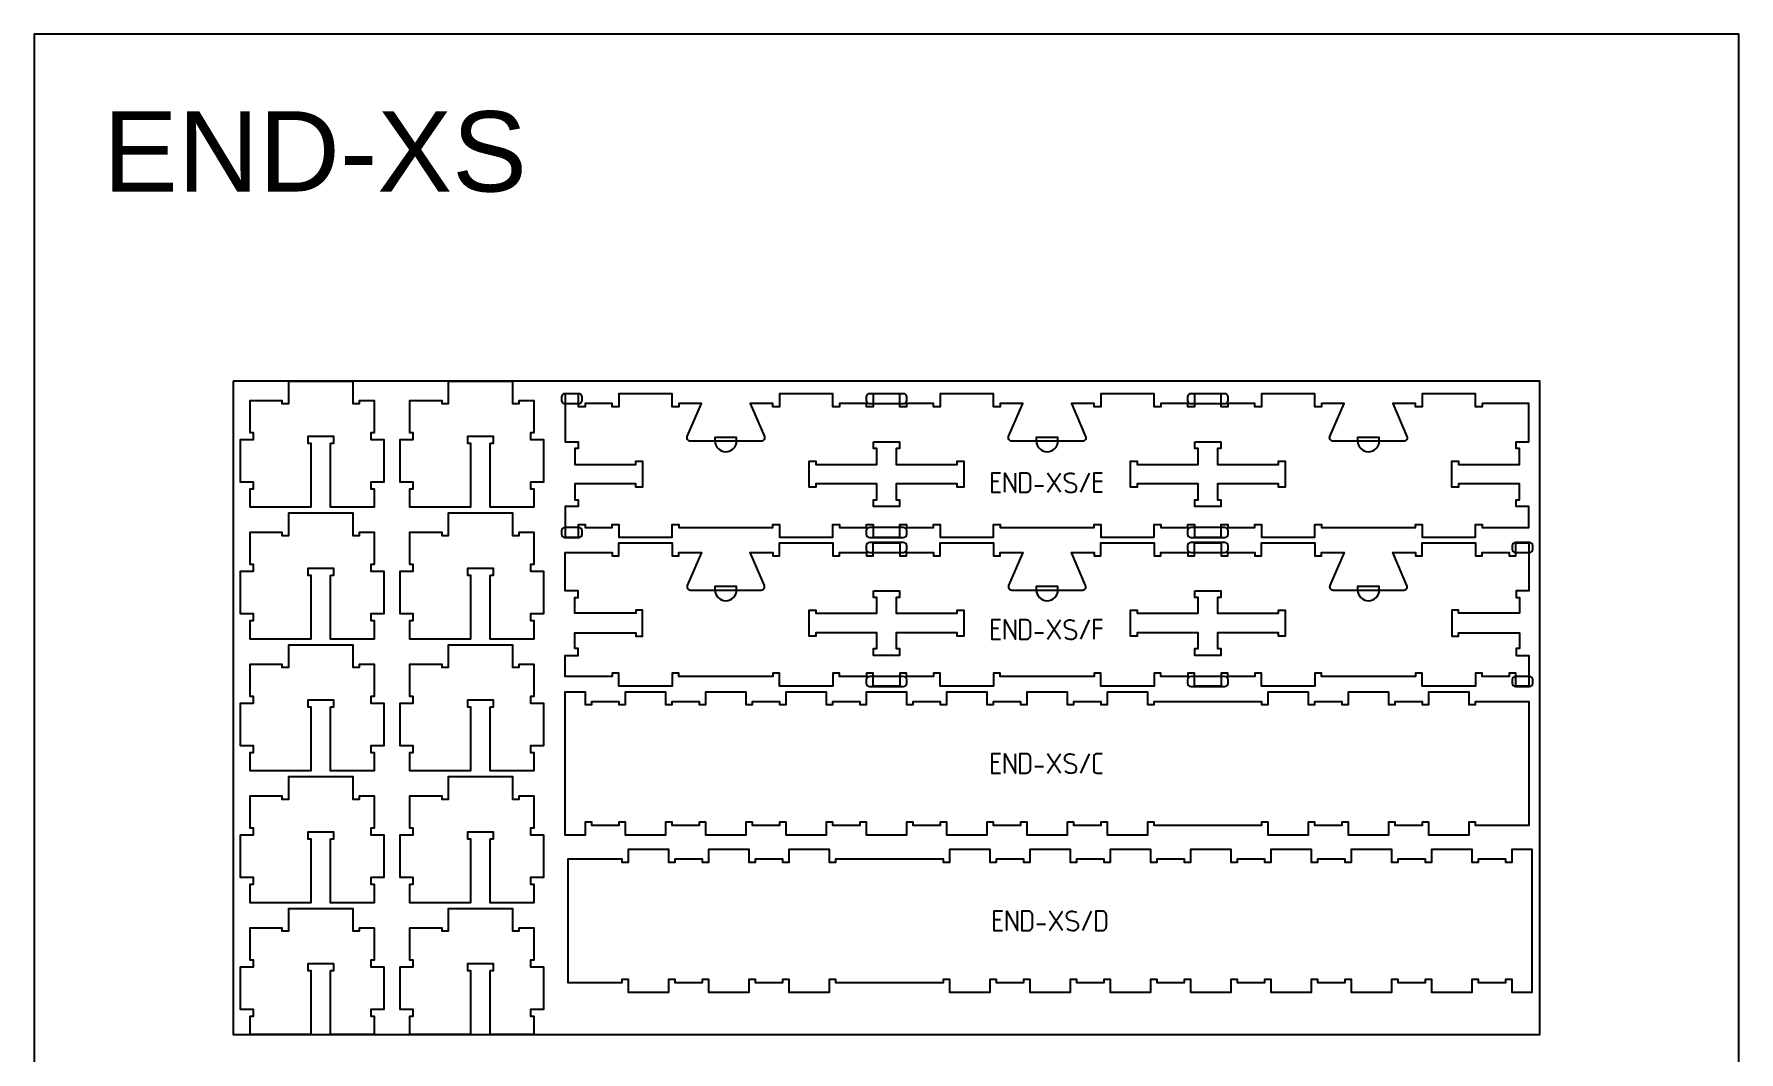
# Model space of a CAD drawing. Extents: x 0 to 12757, y 0 to 27326.
# Drawn here: x 0 to 3183, y 9286 to 11187 of the extents above; entities that cross this region are included whole.
import ezdxf

# ---------------------------------------------------------------- set-up
doc = ezdxf.new("R2010")
doc.units = 0
for name, color, linetype in [('0_SHEET_SPRUCEPLY_2440X122', 1, 'CONTINUOUS'), ('1_ANYTOOL_1MMDEEP_LABELS_S', 2, 'CONTINUOUS'), ('3_ANYTOOL_CUTTHROUGH_INSID', 4, 'CONTINUOUS'), ('4_ANYTOOL_CUTTHROUGH_OUTSI', 5, 'CONTINUOUS'), ('5_ANYTOOL_HALF_MILL_9MM_IN', 70, 'CONTINUOUS'), ('DONOTCUT', 7, 'CONTINUOUS')]:
    doc.layers.add(name, color=color, linetype=linetype)
doc.styles.add('ARIAL', font='')
doc.styles.get('ARIAL').set_extended_font_data('Arial')

msp = doc.modelspace()

# ---------------------------------------------------------------- linework, layer by layer
at = {"layer": '0_SHEET_SPRUCEPLY_2440X122'}
msp.add_lwpolyline([(371.7, 10538.9), (371.7, 9318.9), (2811.7, 9318.9), (2811.7, 10538.9)], close=True, dxfattribs=at)
at = {"layer": '1_ANYTOOL_1MMDEEP_LABELS_S', "color": 2}
for points in [[(1804.6, 10367.3), (1788.6, 10367.3), (1788.6, 10331.3), (1804.6, 10331.3)], [(1800.6, 10351.3), (1788.6, 10351.3)], [(1812.6, 10331.3), (1812.6, 10367.3), (1832.6, 10331.3), (1832.6, 10367.3)], [(1892.6, 10331.3), (1916.6, 10367.3)], [(1916.6, 10331.3), (1892.6, 10367.3)], [(1954.6, 10331.3), (1970.6, 10367.3)], [(1994.6, 10367.3), (1978.6, 10367.3), (1978.6, 10331.3)], [(1994.6, 10351.3), (1978.6, 10351.3)], [(1868.6, 10343.3), (1884.6, 10343.3)], [(1994.6, 10331.3), (1978.6, 10331.3)], [(1804.6, 10093), (1788.6, 10093), (1788.6, 10057), (1804.6, 10057)], [(1812.6, 10057), (1812.6, 10093), (1832.6, 10057), (1832.6, 10093)], [(1892.6, 10057), (1916.6, 10093)], [(1916.6, 10057), (1892.6, 10093)], [(1954.6, 10057), (1970.6, 10093)], [(1994.6, 10093), (1978.6, 10093), (1978.6, 10057)], [(1800.6, 10077), (1788.6, 10077)], [(1868.6, 10069), (1884.6, 10069)], [(1994.6, 10077), (1978.6, 10077)], [(1804.6, 9843.2), (1788.6, 9843.2), (1788.6, 9807.2), (1804.6, 9807.2)], [(1812.6, 9807.2), (1812.6, 9843.2), (1832.6, 9807.2), (1832.6, 9843.2)], [(1916.6, 9807.2), (1892.6, 9843.2)], [(1892.6, 9807.2), (1916.6, 9843.2)], [(1954.6, 9807.2), (1970.6, 9843.2)], [(1800.6, 9827.2), (1788.6, 9827.2)], [(1868.6, 9819.2), (1884.6, 9819.2)], [(1808.3, 9549.1), (1792.3, 9549.1), (1792.3, 9513.1), (1808.3, 9513.1)], [(1804.3, 9533.1), (1792.3, 9533.1)], [(1816.3, 9513.1), (1816.3, 9549.1), (1836.3, 9513.1), (1836.3, 9549.1)], [(1872.3, 9525.1), (1888.3, 9525.1)], [(1920.3, 9513.1), (1896.3, 9549.1)], [(1896.3, 9513.1), (1920.3, 9549.1)], [(1958.3, 9513.1), (1974.3, 9549.1)]]:
    msp.add_lwpolyline(points, dxfattribs=at)
for points in [[(1852.6, 10367.3), (1840.6, 10367.3), (1840.6, 10331.3), (1852.6, 10331.3, 0.414214), (1860.6, 10339.3), (1860.6, 10359.3, 0.414214)], [(1852.6, 10093), (1840.6, 10093), (1840.6, 10057), (1852.6, 10057, 0.414214), (1860.6, 10065), (1860.6, 10085, 0.414214)], [(1852.6, 9843.2), (1840.6, 9843.2), (1840.6, 9807.2), (1852.6, 9807.2, 0.414214), (1860.6, 9815.2), (1860.6, 9835.2, 0.414214)], [(1856.3, 9549.1), (1844.3, 9549.1), (1844.3, 9513.1), (1856.3, 9513.1, 0.414214), (1864.3, 9521.1), (1864.3, 9541.1, 0.414214)], [(1994.3, 9549.1), (1982.3, 9549.1), (1982.3, 9513.1), (1994.3, 9513.1, 0.414214), (2002.3, 9521.1), (2002.3, 9541.1, 0.414214)]]:
    msp.add_lwpolyline(points, format="xyb", close=True, dxfattribs=at)
for points in [[(1924.6, 10335.3, 0.136555), (1933.9, 10331.4, 0.071716), (1939.1, 10331.5, 0.133522), (1943.7, 10333.6, 0.344001), (1945.7, 10343.1, 0.153745), (1942.3, 10346.8, 0.071568), (1937.5, 10348.6, -0.00912), (1932.4, 10349.9, -0.090615), (1927.8, 10352.1, -0.340346), (1925, 10361.4, -0.284273), (1932.7, 10367.3, -0.092596), (1937.7, 10366.9, -0.017533), (1942.6, 10365.3)], [(1924.6, 10061, 0.136555), (1933.9, 10057.2, 0.071716), (1939.1, 10057.3, 0.133522), (1943.7, 10059.4, 0.344001), (1945.7, 10068.8, 0.153745), (1942.3, 10072.5, 0.071568), (1937.5, 10074.3, -0.00912), (1932.4, 10075.6, -0.090615), (1927.8, 10077.8, -0.340346), (1925, 10087.2, -0.284273), (1932.7, 10093, -0.092596), (1937.7, 10092.6, -0.017533), (1942.6, 10091)], [(1924.6, 9811.2, 0.136555), (1933.9, 9807.3, 0.071716), (1939.1, 9807.4, 0.133522), (1943.7, 9809.5, 0.344001), (1945.7, 9818.9, 0.153745), (1942.3, 9822.6, 0.071568), (1937.5, 9824.5, -0.00912), (1932.4, 9825.7, -0.090615), (1927.8, 9827.9, -0.340346), (1925, 9837.3, -0.284273), (1932.7, 9843.2, -0.092596), (1937.7, 9842.7, -0.017533), (1942.6, 9841.2)], [(1994.6, 9843.2), (1984.6, 9843.2, 0.414214), (1978.6, 9837.2), (1978.6, 9813.2, 0.414214), (1984.6, 9807.2), (1994.6, 9807.2)], [(1928.3, 9517.1, 0.136555), (1937.5, 9513.3, 0.071716), (1942.7, 9513.4, 0.133522), (1947.3, 9515.5, 0.344001), (1949.3, 9524.9, 0.153745), (1945.9, 9528.6, 0.071568), (1941.1, 9530.4, -0.00912), (1936, 9531.7, -0.090615), (1931.4, 9533.9, -0.340346), (1928.6, 9543.3, -0.284273), (1936.3, 9549.1, -0.092596), (1941.3, 9548.7, -0.017533), (1946.3, 9547.1)]]:
    msp.add_lwpolyline(points, format="xyb", dxfattribs=at)
at = {"layer": '3_ANYTOOL_CUTTHROUGH_INSID', "color": 4}
for points in [[(1567.4, 10425.4), (1615.9, 10425.4), (1615.9, 10412.9), (1609.9, 10412.9), (1609.9, 10383.4), (1723.4, 10383.4), (1723.4, 10389.4), (1735.9, 10389.4), (1735.9, 10340.9), (1723.4, 10340.9), (1723.4, 10346.9), (1609.9, 10346.9), (1609.9, 10317.4), (1615.9, 10317.4), (1615.9, 10304.9), (1567.4, 10304.9), (1567.4, 10317.4), (1573.4, 10317.4), (1573.4, 10346.9), (1459.9, 10346.9), (1459.9, 10340.9), (1447.4, 10340.9), (1447.4, 10389.4), (1459.9, 10389.4), (1459.9, 10383.4), (1573.4, 10383.4), (1573.4, 10412.9), (1567.4, 10412.9)], [(2167.4, 10425.4), (2215.9, 10425.4), (2215.9, 10412.9), (2209.9, 10412.9), (2209.9, 10383.4), (2323.4, 10383.4), (2323.4, 10389.4), (2335.9, 10389.4), (2335.9, 10340.9), (2323.4, 10340.9), (2323.4, 10346.9), (2209.9, 10346.9), (2209.9, 10317.4), (2215.9, 10317.4), (2215.9, 10304.9), (2167.4, 10304.9), (2167.4, 10317.4), (2173.4, 10317.4), (2173.4, 10346.9), (2059.9, 10346.9), (2059.9, 10340.9), (2047.4, 10340.9), (2047.4, 10389.4), (2059.9, 10389.4), (2059.9, 10383.4), (2173.4, 10383.4), (2173.4, 10412.9), (2167.4, 10412.9)], [(1567.4, 10147.4), (1615.9, 10147.4), (1615.9, 10134.9), (1609.9, 10134.9), (1609.9, 10105.4), (1723.4, 10105.4), (1723.4, 10111.4), (1735.9, 10111.4), (1735.9, 10062.9), (1723.4, 10062.9), (1723.4, 10068.9), (1609.9, 10068.9), (1609.9, 10039.4), (1615.9, 10039.4), (1615.9, 10026.9), (1567.4, 10026.9), (1567.4, 10039.4), (1573.4, 10039.4), (1573.4, 10068.9), (1459.9, 10068.9), (1459.9, 10062.9), (1447.4, 10062.9), (1447.4, 10111.4), (1459.9, 10111.4), (1459.9, 10105.4), (1573.4, 10105.4), (1573.4, 10134.9), (1567.4, 10134.9)], [(2167.4, 10147.4), (2215.9, 10147.4), (2215.9, 10134.9), (2209.9, 10134.9), (2209.9, 10105.4), (2323.4, 10105.4), (2323.4, 10111.4), (2335.9, 10111.4), (2335.9, 10062.9), (2323.4, 10062.9), (2323.4, 10068.9), (2209.9, 10068.9), (2209.9, 10039.4), (2215.9, 10039.4), (2215.9, 10026.9), (2167.4, 10026.9), (2167.4, 10039.4), (2173.4, 10039.4), (2173.4, 10068.9), (2059.9, 10068.9), (2059.9, 10062.9), (2047.4, 10062.9), (2047.4, 10111.4), (2059.9, 10111.4), (2059.9, 10105.4), (2173.4, 10105.4), (2173.4, 10134.9), (2167.4, 10134.9)]]:
    msp.add_lwpolyline(points, close=True, dxfattribs=at)
at = {"layer": '4_ANYTOOL_CUTTHROUGH_OUTSI', "color": 5}
for points in [[(553.4, 10422.9), (559.4, 10422.9), (559.4, 10435.4), (510.9, 10435.4), (510.9, 10422.9), (516.9, 10422.9), (516.9, 10303.4), (403.4, 10303.4), (403.4, 10337.9), (409.4, 10337.9), (409.4, 10350.4), (385.4, 10350.4), (385.4, 10429.9), (409.4, 10429.9), (409.4, 10442.4), (403.4, 10442.4), (403.4, 10502.9), (462.9, 10502.9), (462.9, 10496.9), (475.4, 10496.9), (475.4, 10538.9), (594.9, 10538.9), (594.9, 10496.9), (607.4, 10496.9), (607.4, 10502.9), (634.9, 10502.9), (634.9, 10442.4), (628.9, 10442.4), (628.9, 10429.9), (652.9, 10429.9), (652.9, 10350.4), (628.9, 10350.4), (628.9, 10337.9), (634.9, 10337.9), (634.9, 10303.4), (553.4, 10303.4)], [(851.6, 10422.9), (857.6, 10422.9), (857.6, 10435.4), (809.1, 10435.4), (809.1, 10422.9), (815.1, 10422.9), (815.1, 10303.4), (701.6, 10303.4), (701.6, 10337.9), (707.6, 10337.9), (707.6, 10350.4), (683.6, 10350.4), (683.6, 10429.9), (707.6, 10429.9), (707.6, 10442.4), (701.6, 10442.4), (701.6, 10502.9), (761.1, 10502.9), (761.1, 10496.9), (773.6, 10496.9), (773.6, 10538.9), (893.1, 10538.9), (893.1, 10496.9), (905.6, 10496.9), (905.6, 10502.9), (933.1, 10502.9), (933.1, 10442.4), (927.1, 10442.4), (927.1, 10429.9), (951.1, 10429.9), (951.1, 10350.4), (927.1, 10350.4), (927.1, 10337.9), (933.1, 10337.9), (933.1, 10303.4), (851.6, 10303.4)], [(553.4, 10176.8), (559.4, 10176.8), (559.4, 10189.3), (510.9, 10189.3), (510.9, 10176.8), (516.9, 10176.8), (516.9, 10057.3), (403.4, 10057.3), (403.4, 10091.8), (409.4, 10091.8), (409.4, 10104.3), (385.4, 10104.3), (385.4, 10183.8), (409.4, 10183.8), (409.4, 10196.3), (403.4, 10196.3), (403.4, 10256.8), (462.9, 10256.8), (462.9, 10250.8), (475.4, 10250.8), (475.4, 10292.8), (594.9, 10292.8), (594.9, 10250.8), (607.4, 10250.8), (607.4, 10256.8), (634.9, 10256.8), (634.9, 10196.3), (628.9, 10196.3), (628.9, 10183.8), (652.9, 10183.8), (652.9, 10104.3), (628.9, 10104.3), (628.9, 10091.8), (634.9, 10091.8), (634.9, 10057.3), (553.4, 10057.3)], [(851.6, 10176.8), (857.6, 10176.8), (857.6, 10189.3), (809.1, 10189.3), (809.1, 10176.8), (815.1, 10176.8), (815.1, 10057.3), (701.6, 10057.3), (701.6, 10091.8), (707.6, 10091.8), (707.6, 10104.3), (683.6, 10104.3), (683.6, 10183.8), (707.6, 10183.8), (707.6, 10196.3), (701.6, 10196.3), (701.6, 10256.8), (761.1, 10256.8), (761.1, 10250.8), (773.6, 10250.8), (773.6, 10292.8), (893.1, 10292.8), (893.1, 10250.8), (905.6, 10250.8), (905.6, 10256.8), (933.1, 10256.8), (933.1, 10196.3), (927.1, 10196.3), (927.1, 10183.8), (951.1, 10183.8), (951.1, 10104.3), (927.1, 10104.3), (927.1, 10091.8), (933.1, 10091.8), (933.1, 10057.3), (851.6, 10057.3)], [(553.4, 9930.6), (559.4, 9930.6), (559.4, 9943.1), (510.9, 9943.1), (510.9, 9930.6), (516.9, 9930.6), (516.9, 9811.1), (403.4, 9811.1), (403.4, 9845.6), (409.4, 9845.6), (409.4, 9858.1), (385.4, 9858.1), (385.4, 9937.6), (409.4, 9937.6), (409.4, 9950.1), (403.4, 9950.1), (403.4, 10010.6), (462.9, 10010.6), (462.9, 10004.6), (475.4, 10004.6), (475.4, 10046.6), (594.9, 10046.6), (594.9, 10004.6), (607.4, 10004.6), (607.4, 10010.6), (634.9, 10010.6), (634.9, 9950.1), (628.9, 9950.1), (628.9, 9937.6), (652.9, 9937.6), (652.9, 9858.1), (628.9, 9858.1), (628.9, 9845.6), (634.9, 9845.6), (634.9, 9811.1), (553.4, 9811.1)], [(851.6, 9930.6), (857.6, 9930.6), (857.6, 9943.1), (809.1, 9943.1), (809.1, 9930.6), (815.1, 9930.6), (815.1, 9811.1), (701.6, 9811.1), (701.6, 9845.6), (707.6, 9845.6), (707.6, 9858.1), (683.6, 9858.1), (683.6, 9937.6), (707.6, 9937.6), (707.6, 9950.1), (701.6, 9950.1), (701.6, 10010.6), (761.1, 10010.6), (761.1, 10004.6), (773.6, 10004.6), (773.6, 10046.6), (893.1, 10046.6), (893.1, 10004.6), (905.6, 10004.6), (905.6, 10010.6), (933.1, 10010.6), (933.1, 9950.1), (927.1, 9950.1), (927.1, 9937.6), (951.1, 9937.6), (951.1, 9858.1), (927.1, 9858.1), (927.1, 9845.6), (933.1, 9845.6), (933.1, 9811.1), (851.6, 9811.1)], [(2391.1, 9715.4), (2378.9, 9715.4), (2378.9, 9691.4), (2304.4, 9691.4), (2304.4, 9715.4), (2291.9, 9715.4), (2291.9, 9709.4), (2091.4, 9709.4), (2091.4, 9715.4), (2078.9, 9715.4), (2078.9, 9691.4), (2004.4, 9691.4), (2004.4, 9715.4), (1991.9, 9715.4), (1991.9, 9709.4), (1941.4, 9709.4), (1941.4, 9715.4), (1928.9, 9715.4), (1928.9, 9691.4), (1854.4, 9691.4), (1854.4, 9715.4), (1841.9, 9715.4), (1841.9, 9709.4), (1791.4, 9709.4), (1791.4, 9715.4), (1778.9, 9715.4), (1778.9, 9691.4), (1704.4, 9691.4), (1704.4, 9715.4), (1691.9, 9715.4), (1691.9, 9709.4), (1641.4, 9709.4), (1641.4, 9715.4), (1628.9, 9715.4), (1628.9, 9691.4), (1554.4, 9691.4), (1554.4, 9715.4), (1541.9, 9715.4), (1541.9, 9709.4), (1491.4, 9709.4), (1491.4, 9715.4), (1478.9, 9715.4), (1478.9, 9691.4), (1404.4, 9691.4), (1404.4, 9715.4), (1391.9, 9715.4), (1391.9, 9709.4), (1341.4, 9709.4), (1341.4, 9715.4), (1328.9, 9715.4), (1328.9, 9691.4), (1254.4, 9691.4), (1254.4, 9715.4), (1241.9, 9715.4), (1241.9, 9709.4), (1191.4, 9709.4), (1191.4, 9715.4), (1178.9, 9715.4), (1178.9, 9691.4), (1104.4, 9691.4), (1104.4, 9715.4), (1091.9, 9715.4), (1091.9, 9709.4), (1041.4, 9709.4), (1041.4, 9715.4), (1028.9, 9715.4), (1028.9, 9691.4), (991.9, 9691.4), (991.9, 9958.9), (1028.9, 9958.9), (1028.9, 9934.9), (1041.4, 9934.9), (1041.4, 9940.9), (1091.9, 9940.9), (1091.9, 9934.9), (1104.4, 9934.9), (1104.4, 9958.9), (1178.9, 9958.9), (1178.9, 9934.9), (1191.4, 9934.9), (1191.4, 9940.9), (1241.9, 9940.9), (1241.9, 9934.9), (1254.4, 9934.9), (1254.4, 9958.9), (1328.9, 9958.9), (1328.9, 9934.9), (1341.4, 9934.9), (1341.4, 9940.9), (1391.9, 9940.9), (1391.9, 9934.9), (1404.4, 9934.9), (1404.4, 9958.9), (1478.9, 9958.9), (1478.9, 9934.9), (1491.4, 9934.9), (1491.4, 9940.9), (1541.9, 9940.9), (1541.9, 9934.9), (1554.4, 9934.9), (1554.4, 9958.9), (1628.9, 9958.9), (1628.9, 9934.9), (1641.4, 9934.9), (1641.4, 9940.9), (1691.9, 9940.9), (1691.9, 9934.9), (1704.4, 9934.9), (1704.4, 9958.9), (1778.9, 9958.9), (1778.9, 9934.9), (1791.4, 9934.9), (1791.4, 9940.9), (1841.9, 9940.9), (1841.9, 9934.9), (1854.4, 9934.9), (1854.4, 9958.9), (1928.9, 9958.9), (1928.9, 9934.9), (1941.4, 9934.9), (1941.4, 9940.9), (1991.9, 9940.9), (1991.9, 9934.9), (2004.4, 9934.9), (2004.4, 9958.9), (2078.9, 9958.9), (2078.9, 9934.9), (2091.4, 9934.9), (2091.4, 9940.9), (2291.9, 9940.9), (2291.9, 9934.9), (2304.4, 9934.9), (2304.4, 9958.9), (2378.9, 9958.9), (2378.9, 9934.9), (2391.4, 9934.9), (2391.4, 9940.9), (2441.9, 9940.9), (2441.9, 9934.9), (2454.4, 9934.9), (2454.4, 9958.9), (2528.9, 9958.9), (2528.9, 9934.9), (2541.4, 9934.9), (2541.4, 9940.9), (2591.9, 9940.9), (2591.9, 9934.9), (2604.4, 9934.9), (2604.4, 9958.9), (2678.9, 9958.9), (2678.9, 9934.9), (2691.4, 9934.9), (2691.4, 9940.9), (2791.4, 9940.9), (2791.4, 9709.4), (2691.4, 9709.4), (2691.4, 9715.4), (2678.9, 9715.4), (2678.9, 9691.4), (2604.4, 9691.4), (2604.4, 9715.4), (2591.9, 9715.4), (2591.9, 9709.4), (2541.4, 9709.4), (2541.4, 9715.4), (2528.9, 9715.4), (2528.9, 9691.4), (2454.4, 9691.4), (2454.4, 9715.4), (2441.9, 9715.4), (2441.9, 9709.4), (2391.4, 9709.4), (2391.4, 9715.4)], [(553.4, 9684.5), (559.4, 9684.5), (559.4, 9697), (510.9, 9697), (510.9, 9684.5), (516.9, 9684.5), (516.9, 9565), (403.4, 9565), (403.4, 9599.5), (409.4, 9599.5), (409.4, 9612), (385.4, 9612), (385.4, 9691.5), (409.4, 9691.5), (409.4, 9704), (403.4, 9704), (403.4, 9764.5), (462.9, 9764.5), (462.9, 9758.5), (475.4, 9758.5), (475.4, 9800.5), (594.9, 9800.5), (594.9, 9758.5), (607.4, 9758.5), (607.4, 9764.5), (634.9, 9764.5), (634.9, 9704), (628.9, 9704), (628.9, 9691.5), (652.9, 9691.5), (652.9, 9612), (628.9, 9612), (628.9, 9599.5), (634.9, 9599.5), (634.9, 9565), (553.4, 9565)], [(851.6, 9684.5), (857.6, 9684.5), (857.6, 9697), (809.1, 9697), (809.1, 9684.5), (815.1, 9684.5), (815.1, 9565), (701.6, 9565), (701.6, 9599.5), (707.6, 9599.5), (707.6, 9612), (683.6, 9612), (683.6, 9691.5), (707.6, 9691.5), (707.6, 9704), (701.6, 9704), (701.6, 9764.5), (761.1, 9764.5), (761.1, 9758.5), (773.6, 9758.5), (773.6, 9800.5), (893.1, 9800.5), (893.1, 9758.5), (905.6, 9758.5), (905.6, 9764.5), (933.1, 9764.5), (933.1, 9704), (927.1, 9704), (927.1, 9691.5), (951.1, 9691.5), (951.1, 9612), (927.1, 9612), (927.1, 9599.5), (933.1, 9599.5), (933.1, 9565), (851.6, 9565)], [(1784.5, 9421.1), (1784.5, 9397.4), (1710, 9397.4), (1710, 9421.4), (1697.5, 9421.4), (1697.5, 9415.4), (1497, 9415.4), (1497, 9421.4), (1484.5, 9421.4), (1484.5, 9397.4), (1410, 9397.4), (1410, 9421.4), (1397.5, 9421.4), (1397.5, 9415.4), (1347, 9415.4), (1347, 9421.4), (1334.5, 9421.4), (1334.5, 9397.4), (1260, 9397.4), (1260, 9421.4), (1247.5, 9421.4), (1247.5, 9415.4), (1197, 9415.4), (1197, 9421.4), (1184.5, 9421.4), (1184.5, 9397.4), (1110, 9397.4), (1110, 9421.4), (1097.5, 9421.4), (1097.5, 9415.4), (997.5, 9415.4), (997.5, 9646.9), (1097.5, 9646.9), (1097.5, 9640.9), (1110, 9640.9), (1110, 9664.9), (1184.5, 9664.9), (1184.5, 9640.9), (1197, 9640.9), (1197, 9646.9), (1247.5, 9646.9), (1247.5, 9640.9), (1260, 9640.9), (1260, 9664.9), (1334.5, 9664.9), (1334.5, 9640.9), (1347, 9640.9), (1347, 9646.9), (1397.5, 9646.9), (1397.5, 9640.9), (1410, 9640.9), (1410, 9664.9), (1484.5, 9664.9), (1484.5, 9640.9), (1497, 9640.9), (1497, 9646.9), (1697.5, 9646.9), (1697.5, 9640.9), (1710, 9640.9), (1710, 9664.9), (1784.5, 9664.9), (1784.5, 9640.9), (1797, 9640.9), (1797, 9646.9), (1847.5, 9646.9), (1847.5, 9640.9), (1860, 9640.9), (1860, 9664.9), (1934.5, 9664.9), (1934.5, 9640.9), (1947, 9640.9), (1947, 9646.9), (1997.5, 9646.9), (1997.5, 9640.9), (2010, 9640.9), (2010, 9664.9), (2084.5, 9664.9), (2084.5, 9640.9), (2097, 9640.9), (2097, 9646.9), (2147.5, 9646.9), (2147.5, 9640.9), (2160, 9640.9), (2160, 9664.9), (2234.5, 9664.9), (2234.5, 9640.9), (2247, 9640.9), (2247, 9646.9), (2297.5, 9646.9), (2297.5, 9640.9), (2310, 9640.9), (2310, 9664.9), (2384.5, 9664.9), (2384.5, 9640.9), (2397, 9640.9), (2397, 9646.9), (2447.5, 9646.9), (2447.5, 9640.9), (2460, 9640.9), (2460, 9664.9), (2534.5, 9664.9), (2534.5, 9640.9), (2547, 9640.9), (2547, 9646.9), (2597.5, 9646.9), (2597.5, 9640.9), (2610, 9640.9), (2610, 9664.9), (2684.5, 9664.9), (2684.5, 9640.9), (2697, 9640.9), (2697, 9646.9), (2747.5, 9646.9), (2747.5, 9640.9), (2760, 9640.9), (2760, 9664.9), (2797, 9664.9), (2797, 9397.4), (2760, 9397.4), (2760, 9421.4), (2747.5, 9421.4), (2747.5, 9415.4), (2697, 9415.4), (2697, 9421.4), (2684.5, 9421.4), (2684.5, 9397.4), (2610, 9397.4), (2610, 9421.4), (2597.5, 9421.4), (2597.5, 9415.4), (2547, 9415.4), (2547, 9421.4), (2534.5, 9421.4), (2534.5, 9397.4), (2460, 9397.4), (2460, 9421.4), (2447.5, 9421.4), (2447.5, 9415.4), (2397, 9415.4), (2397, 9421.4), (2384.5, 9421.4), (2384.5, 9397.4), (2310, 9397.4), (2310, 9421.4), (2297.5, 9421.4), (2297.5, 9415.4), (2247, 9415.4), (2247, 9421.4), (2234.5, 9421.4), (2234.5, 9397.4), (2160, 9397.4), (2160, 9421.4), (2147.5, 9421.4), (2147.5, 9415.4), (2097, 9415.4), (2097, 9421.4), (2084.5, 9421.4), (2084.5, 9397.4), (2010, 9397.4), (2010, 9421.4), (1997.5, 9421.4), (1997.5, 9415.4), (1947, 9415.4), (1947, 9421.4), (1934.5, 9421.4), (1934.5, 9397.4), (1860, 9397.4), (1860, 9421.4), (1847.5, 9421.4), (1847.5, 9415.4), (1797, 9415.4), (1797, 9421.4), (1784.5, 9421.4)], [(553.4, 9438.4), (559.4, 9438.4), (559.4, 9450.9), (510.9, 9450.9), (510.9, 9438.4), (516.9, 9438.4), (516.9, 9318.9), (403.4, 9318.9), (403.4, 9353.4), (409.4, 9353.4), (409.4, 9365.9), (385.4, 9365.9), (385.4, 9445.4), (409.4, 9445.4), (409.4, 9457.9), (403.4, 9457.9), (403.4, 9518.4), (462.9, 9518.4), (462.9, 9512.4), (475.4, 9512.4), (475.4, 9554.4), (594.9, 9554.4), (594.9, 9512.4), (607.4, 9512.4), (607.4, 9518.4), (634.9, 9518.4), (634.9, 9457.9), (628.9, 9457.9), (628.9, 9445.4), (652.9, 9445.4), (652.9, 9365.9), (628.9, 9365.9), (628.9, 9353.4), (634.9, 9353.4), (634.9, 9318.9), (553.4, 9318.9)], [(851.6, 9438.4), (857.6, 9438.4), (857.6, 9450.9), (809.1, 9450.9), (809.1, 9438.4), (815.1, 9438.4), (815.1, 9318.9), (701.6, 9318.9), (701.6, 9353.4), (707.6, 9353.4), (707.6, 9365.9), (683.6, 9365.9), (683.6, 9445.4), (707.6, 9445.4), (707.6, 9457.9), (701.6, 9457.9), (701.6, 9518.4), (761.1, 9518.4), (761.1, 9512.4), (773.6, 9512.4), (773.6, 9554.4), (893.1, 9554.4), (893.1, 9512.4), (905.6, 9512.4), (905.6, 9518.4), (933.1, 9518.4), (933.1, 9457.9), (927.1, 9457.9), (927.1, 9445.4), (951.1, 9445.4), (951.1, 9365.9), (927.1, 9365.9), (927.1, 9353.4), (933.1, 9353.4), (933.1, 9318.9), (851.6, 9318.9)]]:
    msp.add_lwpolyline(points, close=True, dxfattribs=at)
for points in [[(2091.4, 10247.4), (2091.4, 10271.4), (2103.9, 10271.4), (2103.9, 10265.4), (2154.4, 10265.4), (2154.4, 10271.4), (2166.9, 10271.4), (2166.9, 10247.4), (2216.4, 10247.4), (2216.4, 10271.4), (2228.9, 10271.4), (2228.9, 10265.4), (2279.4, 10265.4), (2279.4, 10271.4), (2291.9, 10271.4), (2291.9, 10247.4), (2391.4, 10247.4), (2391.4, 10271.4), (2403.9, 10271.4), (2403.9, 10265.4), (2579.4, 10265.4), (2579.4, 10271.4), (2591.9, 10271.4), (2591.9, 10247.4), (2691.4, 10247.4), (2691.4, 10271.4), (2703.9, 10271.4), (2703.9, 10265.4), (2791.4, 10265.4), (2791.4, 10304.9), (2767.4, 10304.9), (2767.4, 10317.4), (2773.4, 10317.4), (2773.4, 10346.9), (2659.9, 10346.9), (2659.9, 10340.9), (2647.4, 10340.9), (2647.4, 10389.4), (2659.9, 10389.4), (2659.9, 10383.4), (2773.4, 10383.4), (2773.4, 10412.9), (2767.4, 10412.9), (2767.4, 10425.4), (2791.4, 10425.4), (2791.4, 10496.9), (2703.9, 10496.9), (2703.9, 10490.9), (2691.4, 10490.9), (2691.4, 10514.9), (2591.9, 10514.9), (2591.9, 10490.9), (2579.4, 10490.9), (2579.4, 10496.9), (2537, 10496.9), (2563.6, 10435.6), (2563.6, 10435.6, -0.539734), (2557.8, 10426.9), (2425.5, 10426.9, -0.539734), (2419.7, 10435.6), (2446.3, 10496.9), (2403.9, 10496.9), (2403.9, 10490.9), (2391.4, 10490.9), (2391.4, 10514.9), (2291.9, 10514.9), (2291.9, 10490.9), (2279.4, 10490.9), (2279.4, 10496.9), (2228.9, 10496.9), (2228.9, 10490.9), (2216.4, 10490.9), (2216.4, 10514.9), (2166.9, 10514.9), (2166.9, 10490.9), (2154.4, 10490.9), (2154.4, 10496.9), (2103.9, 10496.9), (2103.9, 10490.9), (2091.4, 10490.9), (2091.4, 10514.9), (1991.9, 10514.9), (1991.9, 10490.9), (1979.4, 10490.9), (1979.4, 10496.9), (1937, 10496.9), (1963.6, 10435.6), (1963.6, 10435.6, -0.539734), (1957.8, 10426.9), (1825.5, 10426.9, -0.539734), (1819.7, 10435.6), (1846.3, 10496.9), (1803.9, 10496.9), (1803.9, 10490.9), (1791.4, 10490.9), (1791.4, 10514.9), (1691.9, 10514.9), (1691.9, 10490.9), (1679.4, 10490.9), (1679.4, 10496.9), (1628.9, 10496.9), (1628.9, 10490.9), (1616.4, 10490.9), (1616.4, 10514.9), (1566.9, 10514.9), (1566.9, 10490.9), (1554.4, 10490.9), (1554.4, 10496.9), (1503.9, 10496.9), (1503.9, 10490.9), (1491.4, 10490.9), (1491.4, 10514.9), (1391.9, 10514.9), (1391.9, 10490.9), (1379.4, 10490.9), (1379.4, 10496.9), (1337, 10496.9), (1363.6, 10435.6), (1363.6, 10435.6, -0.539734), (1357.8, 10426.9), (1225.5, 10426.9, -0.539734), (1219.7, 10435.6), (1246.3, 10496.9), (1203.9, 10496.9), (1203.9, 10490.9), (1191.4, 10490.9), (1191.4, 10514.9), (1091.9, 10514.9), (1091.9, 10490.9), (1079.4, 10490.9), (1079.4, 10496.9), (1028.9, 10496.9), (1028.9, 10490.9), (1016.4, 10490.9), (1016.4, 10514.9), (991.9, 10514.9), (991.9, 10425.4), (1015.9, 10425.4), (1015.9, 10412.9), (1009.9, 10412.9), (1009.9, 10383.4), (1123.4, 10383.4), (1123.4, 10389.4), (1135.9, 10389.4), (1135.9, 10340.9), (1123.4, 10340.9), (1123.4, 10346.9), (1009.9, 10346.9), (1009.9, 10317.4), (1015.9, 10317.4), (1015.9, 10304.9), (991.9, 10304.9), (991.9, 10247.4), (1016.4, 10247.4), (1016.4, 10271.4), (1028.9, 10271.4), (1028.9, 10265.4), (1079.4, 10265.4), (1079.4, 10271.4), (1091.9, 10271.4), (1091.9, 10247.4), (1191.4, 10247.4), (1191.4, 10271.4), (1203.9, 10271.4), (1203.9, 10265.4), (1379.4, 10265.4), (1379.4, 10271.4), (1391.9, 10271.4), (1391.9, 10247.4), (1491.4, 10247.4), (1491.4, 10271.4), (1503.9, 10271.4), (1503.9, 10265.4), (1554.4, 10265.4), (1554.4, 10271.4), (1566.9, 10271.4), (1566.9, 10247.4), (1616.4, 10247.4), (1616.4, 10271.4), (1628.9, 10271.4), (1628.9, 10265.4), (1679.4, 10265.4), (1679.4, 10271.4), (1691.9, 10271.4), (1691.9, 10247.4), (1791.4, 10247.4), (1791.4, 10271.4), (1803.9, 10271.4), (1803.9, 10265.4), (1979.4, 10265.4), (1979.4, 10271.4), (1991.9, 10271.4), (1991.9, 10247.4), (2091.4, 10247.4)], [(2766.6, 9993.4), (2754.4, 9993.4), (2754.4, 9987.4), (2703.9, 9987.4), (2703.9, 9993.4), (2691.4, 9993.4), (2691.4, 9969.4), (2591.9, 9969.4), (2591.9, 9993.4), (2579.4, 9993.4), (2579.4, 9987.4), (2403.9, 9987.4), (2403.9, 9993.4), (2391.4, 9993.4), (2391.4, 9969.4), (2291.9, 9969.4), (2291.9, 9993.4), (2279.4, 9993.4), (2279.4, 9987.4), (2228.9, 9987.4), (2228.9, 9993.4), (2216.4, 9993.4), (2216.4, 9969.4), (2166.9, 9969.4), (2166.9, 9993.4), (2154.4, 9993.4), (2154.4, 9987.4), (2103.9, 9987.4), (2103.9, 9993.4), (2091.4, 9993.4), (2091.4, 9969.4), (1991.9, 9969.4), (1991.9, 9993.4), (1979.4, 9993.4), (1979.4, 9987.4), (1803.9, 9987.4), (1803.9, 9993.4), (1791.4, 9993.4), (1791.4, 9969.4), (1691.9, 9969.4), (1691.9, 9993.4), (1679.4, 9993.4), (1679.4, 9987.4), (1628.9, 9987.4), (1628.9, 9993.4), (1616.4, 9993.4), (1616.4, 9969.4), (1566.9, 9969.4), (1566.9, 9993.4), (1554.4, 9993.4), (1554.4, 9987.4), (1503.9, 9987.4), (1503.9, 9993.4), (1491.4, 9993.4), (1491.4, 9969.4), (1391.9, 9969.4), (1391.9, 9993.4), (1379.4, 9993.4), (1379.4, 9987.4), (1203.9, 9987.4), (1203.9, 9993.4), (1191.4, 9993.4), (1191.4, 9969.4), (1091.9, 9969.4), (1091.9, 9993.4), (1079.4, 9993.4), (1079.4, 9987.4), (991.9, 9987.4), (991.9, 10026.9), (1015.9, 10026.9), (1015.9, 10039.4), (1009.9, 10039.4), (1009.9, 10068.9), (1123.4, 10068.9), (1123.4, 10062.9), (1135.9, 10062.9), (1135.9, 10111.4), (1123.4, 10111.4), (1123.4, 10105.4), (1009.9, 10105.4), (1009.9, 10134.9), (1015.9, 10134.9), (1015.9, 10147.4), (991.9, 10147.4), (991.9, 10218.9), (1079.4, 10218.9), (1079.4, 10212.9), (1091.9, 10212.9), (1091.9, 10236.9), (1191.4, 10236.9), (1191.4, 10212.9), (1203.9, 10212.9), (1203.9, 10218.9), (1246.3, 10218.9), (1219.7, 10157.6), (1219.7, 10157.6, 0.539734), (1225.5, 10148.9), (1357.8, 10148.9, 0.539734), (1363.6, 10157.6), (1337, 10218.9), (1379.4, 10218.9), (1379.4, 10212.9), (1391.9, 10212.9), (1391.9, 10236.9), (1491.4, 10236.9), (1491.4, 10212.9), (1503.9, 10212.9), (1503.9, 10218.9), (1554.4, 10218.9), (1554.4, 10212.9), (1566.9, 10212.9), (1566.9, 10236.9), (1616.4, 10236.9), (1616.4, 10212.9), (1628.9, 10212.9), (1628.9, 10218.9), (1679.4, 10218.9), (1679.4, 10212.9), (1691.9, 10212.9), (1691.9, 10236.9), (1791.4, 10236.9), (1791.4, 10212.9), (1803.9, 10212.9), (1803.9, 10218.9), (1846.3, 10218.9), (1819.7, 10157.6), (1819.7, 10157.6, 0.539734), (1825.5, 10148.9), (1957.8, 10148.9, 0.539734), (1963.6, 10157.6), (1937, 10218.9), (1979.4, 10218.9), (1979.4, 10212.9), (1991.9, 10212.9), (1991.9, 10236.9), (2091.4, 10236.9), (2091.4, 10212.9), (2103.9, 10212.9), (2103.9, 10218.9), (2154.4, 10218.9), (2154.4, 10212.9), (2166.9, 10212.9), (2166.9, 10236.9), (2216.4, 10236.9), (2216.4, 10212.9), (2228.9, 10212.9), (2228.9, 10218.9), (2279.4, 10218.9), (2279.4, 10212.9), (2291.9, 10212.9), (2291.9, 10236.9), (2391.4, 10236.9), (2391.4, 10212.9), (2403.9, 10212.9), (2403.9, 10218.9), (2446.3, 10218.9), (2419.7, 10157.6), (2419.7, 10157.6, 0.539734), (2425.5, 10148.9), (2557.8, 10148.9, 0.539734), (2563.6, 10157.6), (2537, 10218.9), (2579.4, 10218.9), (2579.4, 10212.9), (2591.9, 10212.9), (2591.9, 10236.9), (2691.4, 10236.9), (2691.4, 10212.9), (2703.9, 10212.9), (2703.9, 10218.9), (2754.4, 10218.9), (2754.4, 10212.9), (2766.9, 10212.9), (2766.9, 10236.9), (2791.4, 10236.9), (2791.4, 10147.4), (2767.4, 10147.4), (2767.4, 10134.9), (2773.4, 10134.9), (2773.4, 10105.4), (2659.9, 10105.4), (2659.9, 10111.4), (2647.4, 10111.4), (2647.4, 10062.9), (2659.9, 10062.9), (2659.9, 10068.9), (2773.4, 10068.9), (2773.4, 10039.4), (2767.4, 10039.4), (2767.4, 10026.9), (2791.4, 10026.9), (2791.4, 9969.4), (2766.9, 9969.4), (2766.9, 9993.4), (2766.6, 9993.4)]]:
    msp.add_lwpolyline(points, format="xyb", close=True, dxfattribs=at)
at = {"layer": '5_ANYTOOL_HALF_MILL_9MM_IN', "color": 3}
for points in [[(991, 10515.4, 0.414214), (985, 10509.4), (985, 10502.9, 0.414214), (991, 10496.9), (1017.3, 10496.9, 0.414214), (1023.3, 10502.9), (1023.3, 10509.4, 0.414214), (1017.3, 10515.4)], [(1559.8, 10515.4, 0.414214), (1553.8, 10509.4), (1553.8, 10502.9, 0.414214), (1559.8, 10496.9), (1623.5, 10496.9, 0.414214), (1629.5, 10502.9), (1629.5, 10509.4, 0.414214), (1623.5, 10515.4)], [(2159.8, 10515.4, 0.414214), (2153.8, 10509.4), (2153.8, 10502.9, 0.414214), (2159.8, 10496.9), (2223.5, 10496.9, 0.414214), (2229.5, 10502.9), (2229.5, 10509.4, 0.414214), (2223.5, 10515.4)], [(1271.4, 10427.2, 1), (1311.9, 10427.2), (1311.9, 10427.4), (1311.9, 10433.4), (1271.4, 10433.4), (1271.4, 10427.4), (1271.4, 10427.2)], [(1871.4, 10427.2, 1), (1911.9, 10427.2), (1911.9, 10427.4), (1911.9, 10433.4), (1871.4, 10433.4), (1871.4, 10427.4), (1871.4, 10427.2)], [(2471.4, 10427.2, 1), (2511.9, 10427.2), (2511.9, 10427.4), (2511.9, 10433.4), (2471.4, 10433.4), (2471.4, 10427.4), (2471.4, 10427.2)], [(991, 10265.4, 0.414214), (985, 10259.4), (985, 10252.9, 0.414214), (991, 10246.9), (1017.3, 10246.9, 0.414214), (1023.3, 10252.9), (1023.3, 10259.4, 0.414214), (1017.3, 10265.4)], [(1559.8, 10265.4, 0.414214), (1553.8, 10259.4), (1553.8, 10252.9, 0.414214), (1559.8, 10246.9), (1623.5, 10246.9, 0.414214), (1629.5, 10252.9), (1629.5, 10259.4, 0.414214), (1623.5, 10265.4)], [(2159.8, 10265.4, 0.414214), (2153.8, 10259.4), (2153.8, 10252.9, 0.414214), (2159.8, 10246.9), (2223.5, 10246.9, 0.414214), (2229.5, 10252.9), (2229.5, 10259.4, 0.414214), (2223.5, 10265.4)], [(1559.8, 10237.4, 0.414214), (1553.8, 10231.4), (1553.8, 10224.9, 0.414214), (1559.8, 10218.9), (1623.5, 10218.9, 0.414214), (1629.5, 10224.9), (1629.5, 10231.4, 0.414214), (1623.5, 10237.4)], [(2159.8, 10237.4, 0.414214), (2153.8, 10231.4), (2153.8, 10224.9, 0.414214), (2159.8, 10218.9), (2223.5, 10218.9, 0.414214), (2229.5, 10224.9), (2229.5, 10231.4, 0.414214), (2223.5, 10237.4)], [(2766, 10237.4, 0.414214), (2760, 10231.4), (2760, 10224.9, 0.414214), (2766, 10218.9), (2792.3, 10218.9, 0.414214), (2798.3, 10224.9), (2798.3, 10231.4, 0.414214), (2792.3, 10237.4)], [(1271.4, 10149.2, 1), (1311.9, 10149.2), (1311.9, 10149.4), (1311.9, 10155.4), (1271.4, 10155.4), (1271.4, 10149.4), (1271.4, 10149.2)], [(1871.4, 10149.2, 1), (1911.9, 10149.2), (1911.9, 10149.4), (1911.9, 10155.4), (1871.4, 10155.4), (1871.4, 10149.4), (1871.4, 10149.2)], [(2471.4, 10149.2, 1), (2511.9, 10149.2), (2511.9, 10149.4), (2511.9, 10155.4), (2471.4, 10155.4), (2471.4, 10149.4), (2471.4, 10149.2)], [(1559.8, 9987.4, 0.414214), (1553.8, 9981.4), (1553.8, 9974.9, 0.414214), (1559.8, 9968.9), (1623.5, 9968.9, 0.414214), (1629.5, 9974.9), (1629.5, 9981.4, 0.414214), (1623.5, 9987.4)], [(2159.8, 9987.4, 0.414214), (2153.8, 9981.4), (2153.8, 9974.9, 0.414214), (2159.8, 9968.9), (2223.5, 9968.9, 0.414214), (2229.5, 9974.9), (2229.5, 9981.4, 0.414214), (2223.5, 9987.4)], [(2766, 9987.4, 0.414214), (2760, 9981.4), (2760, 9974.9, 0.414214), (2766, 9968.9), (2792.3, 9968.9, 0.414214), (2798.3, 9974.9), (2798.3, 9981.4, 0.414214), (2792.3, 9987.4)]]:
    msp.add_lwpolyline(points, format="xyb", close=True, dxfattribs=at)
at = {"layer": 'DONOTCUT'}
msp.add_lwpolyline([(0, 0), (3183.4, 0), (3183.4, 11186.9), (0, 11186.9)], close=True, dxfattribs=at)

# ---------------------------------------------------------------- texts
at = {"layer": 'DONOTCUT', "insert": (128.7, 11042.9, 0), "char_height": 150, "width": 1857.065, "attachment_point": 1, "style": 'ARIAL'}
msp.add_mtext('END-XS', dxfattribs=at)

doc.saveas('drawing.dxf')
